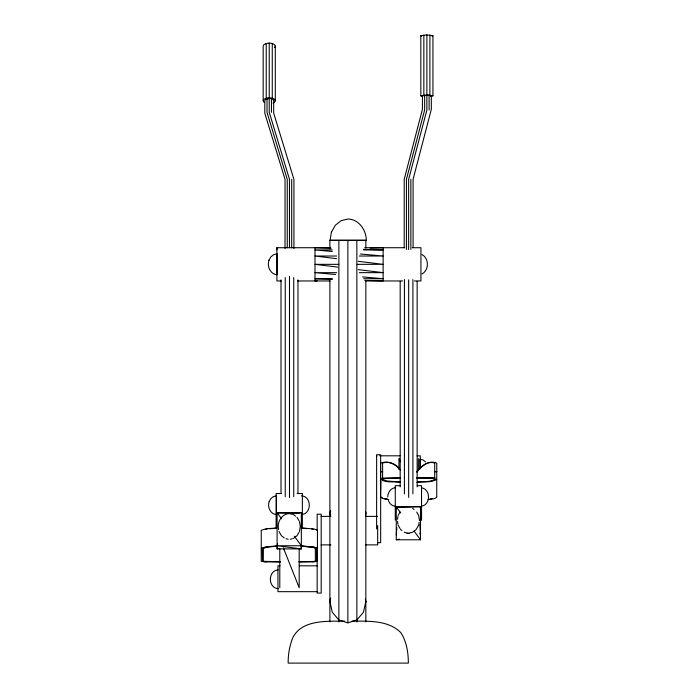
<?xml version="1.0" encoding="UTF-8"?>
<svg xmlns="http://www.w3.org/2000/svg" width="698" height="698" viewBox="0 0 698 698"><rect width="100%" height="100%" fill="white"/><g stroke="black" fill="none" stroke-linecap="round" stroke-linejoin="round"><path stroke-width="1.05" d="M276.897 249.945L276.897 247.72L330.137 247.72M376.623 456.719L376.623 455.349M380.567 478.697C384.703 483.574 394.501 481.07 400.382 482.309M434.706 479.238L434.627 478.339L433.03 478.034L416.697 477.99M277.481 543.576L277.106 548.898L301.335 548.898L301.335 512.707L277.097 512.707L277.106 548.898L279.121 548.358M396.272 535.2L396.804 527.775M387.704 496.985C387.756 492.491 390.88 487.858 395.661 487.632M299.451 531.475L300.297 526.51L299.451 521.554M397.476 519.321L397.982 516.354M419.132 522.287L418.626 525.254L416.217 529.442L413.347 531.684M330.616 598.046L329.892 601.214L332.3 612.277L338.879 620.016L347.866 622.843L356.853 620.016L363.431 612.277L365.839 601.711L365.359 599.102M329.892 601.711L330.616 598.535M365.359 603.325L365.839 601.214M330.599 510.709L329.77 513.3L330.599 515.901M365.49 515.028L366.04 513.3L365.49 511.573M330.695 511.25L329.892 513.126L330.695 515.011M434.706 479.351C429.846 482.501 423.023 481.192 417.483 481.986M436.756 479.351C431.12 482.92 423.337 481.463 416.95 482.327M274.489 47.63L275.3 46.112L274.489 44.585C271.374 42.595 267.098 42.595 263.992 44.585L263.181 46.112L263.181 100.774L263.992 102.301M263.181 100.774L263.992 99.247C267.107 97.258 271.374 97.258 274.489 99.247L275.3 100.774L274.489 102.301L273.005 103.042M298.971 532.312L297.051 535.671L293.457 538.481M398.148 515.368L400.076 512.018M261.244 548.27L266.322 546.77L277.795 545.984M380.698 480.87L380.567 497.308L383.717 498.773L388.76 499.594M382.609 478.444L400.617 477.99M416.854 471.761C421.383 465.592 428.991 459.79 436.756 463.088L436.756 497.308L434.505 498.625L428.127 499.655M416.854 472.066C421.156 466.883 427.429 460.436 434.706 463.088L434.706 479.945M422.011 273.948C429.191 270.091 429.191 258.435 422.011 254.578M430.727 96.167L431.32 95.8L429.104 95.172L422.438 95.8L422.438 109.324L404.203 179.334L404.203 247.677M293.919 248.567L293.919 179.334L273.686 113.181L273.686 100.774L273.084 99.605L271.461 98.758L269.236 98.444L265.388 99.605L264.795 100.774L264.795 113.181L285.028 179.334L285.028 248.567M421.636 96.228L420.824 95.8L420.824 35.746L426.879 34.9L432.935 35.746L432.935 95.8L430.649 96.429M432.123 36.174L432.935 35.746M420.824 95.8L426.879 94.954L432.935 95.8M301.501 514.557C311.858 514.033 311.858 496.374 301.501 495.85M421.688 506.102C430.753 504.776 430.753 489.193 421.688 487.867M278.162 569.934C267.796 570.458 267.796 588.117 278.162 588.641M265.319 529.407L267.116 529.023M290.281 539.222L292.401 538.734M412.623 532.242L408.382 533.228L404.151 532.242M396.272 539.781L420.501 539.781L420.501 506.914L418.512 506.478L396.272 506.914L396.272 539.781L399.431 539.179M381.789 478.235L399.788 477.833M432.027 498.66L430.308 498.93M281.564 518.797L277.097 512.707L301.335 512.707M429.802 499.157L431.879 498.843M269.297 528.744L276.495 528.281M277.272 546.141L267.177 546.839L262.3 548.462L262.474 561.462L266.531 561.785M276.722 528.011L266.322 528.744L261.244 530.253L261.244 561.297L265.127 561.899L280.221 561.916M277.499 546.255L267.892 546.927L263.382 548.148L263.294 561.297L280.474 561.785M370.158 248.139L383.132 247.72L383.132 280.962L364.749 280.36M317.162 280.893L314.999 280.962L314.999 247.72L331.218 248.252M400.731 512.969L396.272 506.914L418.512 506.478M312.399 561.663L315.391 561.297L315.313 548.139L312.713 547.197L301.126 546.237M329.892 249.011L329.892 240.304L365.839 240.304L365.839 247.921M364.749 247.72L404.735 247.72M412.3 247.72L420.938 247.72L420.938 280.962L414.455 280.962M332.3 249.945L314.999 249.945L332.3 251.489M363.667 249.945L383.132 249.945L363.667 249.308M336.628 256.026L314.999 256.026L336.628 258.67M359.339 256.026L383.132 256.026L360.421 254.002M338.792 264.341L314.999 264.341L337.71 267.116M357.175 264.341L383.132 264.341L358.257 261.305M336.628 272.656L314.999 272.656L335.546 274.489M359.339 272.656L383.132 272.656L358.257 269.62M332.3 278.738L314.999 278.738L332.3 279.305M363.667 278.738L383.132 278.738L362.585 276.905M281.25 280.962L276.897 280.962L276.897 247.72M297.584 280.962L330.137 280.962M365.831 280.962L402.572 280.962M379.747 455.811L399.989 455.811M417.046 455.811L420.24 455.811L420.24 468.742M380.567 471.578L382.609 471.578M434.706 471.578L436.756 471.578M416.95 477.833L435.063 478.043M400.539 485.695L395.286 485.695L395.286 520.167M417.334 485.695L421.54 485.695L421.54 520.167L419.437 520.167M281.364 493.521L276.12 493.521L276.12 528.264M297.121 493.521L302.374 493.521L302.374 528.264M396.272 506.914L420.501 506.914M321.08 516.38L330.869 516.38M365.708 516.38L377.679 516.38M407.013 533.42L409.107 533.42M377.635 542.66L380.663 542.66L380.663 454.756L376.623 454.756L376.623 528.988M321.08 544.876L330.869 544.876M365.708 544.876L377.679 544.876L377.679 525.542M298.709 561.785L316.526 561.366L316.438 548.349L312.556 547.04L302.461 546.185M299.529 561.916L313.559 561.899L317.433 561.297L317.433 530.253L314.205 529.005L301.824 527.976M280.072 565.816L277.944 565.816L277.944 591.677L317.372 591.677M299.259 565.816L317.372 565.816M344.568 621.107C327.144 621.421 302.086 619.344 292.82 637.675C289.53 645.711 288.108 654.436 288.152 663.1L408.365 663.1C408.304 652.551 406.629 641.541 400.774 632.562C388.21 620.025 368.404 621.203 351.958 621.107M434.706 471.735L436.756 471.743M380.567 471.735L382.609 471.743M277.097 512.707L299.346 513.013M399.858 481.969L387.207 481.027L382.609 479.351M303.019 528.307L307.722 528.604M301.824 545.993L314.205 547.023L317.433 548.27M311.753 529.049L313.524 529.346M387.207 498.991L385.479 498.616M384.825 498.712L386.491 499.096M286.04 538.734L288.161 539.222M395.661 506.338L392.616 505.631L390.034 503.598L388.315 500.562M420.824 35.746L421.636 36.174M412.623 508.38L414.062 509.496M400.556 529.442L401.987 530.567M295.612 516.232L293.457 514.548L289.216 513.554C281.564 513.903 276.722 522.479 278.65 529.485M284.261 537.922L281.381 535.671L278.982 531.475M425.562 461.945L422.988 459.921L419.943 459.205L419.943 467.66M400.076 469.641C395.749 463.315 387.634 460.418 380.567 463.088L380.567 489.891M400.076 469.955C396.071 464.536 389.231 460.767 382.609 463.088L382.609 479.945M414.123 531.134L420.501 539.781M294.32 536.186L301.335 545.749L277.106 545.749L301.335 548.898L301.204 546.77M381.614 497.072L382.094 497.796M416.697 512.018L418.626 515.368L419.463 520.315M398.148 525.254L400.076 528.604M297.051 517.349L298.971 520.717M283.362 547.843L299.189 587.725L299.189 548.637M419.838 533.22L420.501 535.2L419.864 524.599M399.3 458.673L400.303 461.753M397.476 521.301L397.982 524.268M431.32 95.8L431.32 109.324L413.085 179.334L413.085 247.677M429.907 35.013L429.907 95.068M429.104 95.172L429.104 109.952M426.879 34.9L426.879 110.048L408.644 179.334L408.644 249.544M424.654 95.172L424.654 109.952L406.419 179.334L406.419 249.456M423.852 35.013L423.852 95.068M418.355 458.726L418.355 470.653M417.142 281.311L417.142 486.881M412.902 279.601L412.902 493.879M410.86 179.334L410.86 249.456M408.662 279.846L408.662 497.377M404.421 279.601L404.421 493.879M400.181 281.311L400.181 486.881M398.968 458.726L398.968 469.571M365.839 280.57L365.839 621.901M356.853 240.409L356.853 621.988M347.866 240.426L347.866 622.843M338.879 240.409L338.879 621.988M329.892 280.57L329.892 621.901M317.162 530.559L317.162 514.19L321.202 514.19L321.202 593.082L317.162 593.082L317.162 560.573M297.976 279.898L297.976 493.565M293.736 277.586L293.736 496.706M291.694 179.334L291.694 247.72M289.478 247.616L289.478 179.334L269.236 112.221L269.236 98.444M289.496 276.312L289.496 497.604M287.253 247.72L287.253 179.334L267.02 112.352L267.02 98.758M285.246 277.586L285.246 496.706M281.006 279.898L281.006 493.565M279.793 548.637L279.793 587.725M275.3 46.112L275.3 100.774M272.264 43.468L272.272 98.13M271.461 98.758L271.461 112.352M269.236 43.058L269.236 97.72M266.208 43.468L266.208 98.13M268.974 260.249C266.828 266.261 270.274 274.384 277.202 274.742L277.202 253.784L273.799 254.578L270.903 256.855L268.974 260.249M269.14 501.626C267.229 506.984 270.3 514.234 276.487 514.557L276.487 495.85L273.442 496.566L270.868 498.59L269.14 501.626M331.419 232.146L330.041 240.304L366.31 240.304C366.188 230.043 359.077 219.486 348.171 218.98L341.235 220.603L335.345 225.227L331.419 232.146"/></g></svg>
